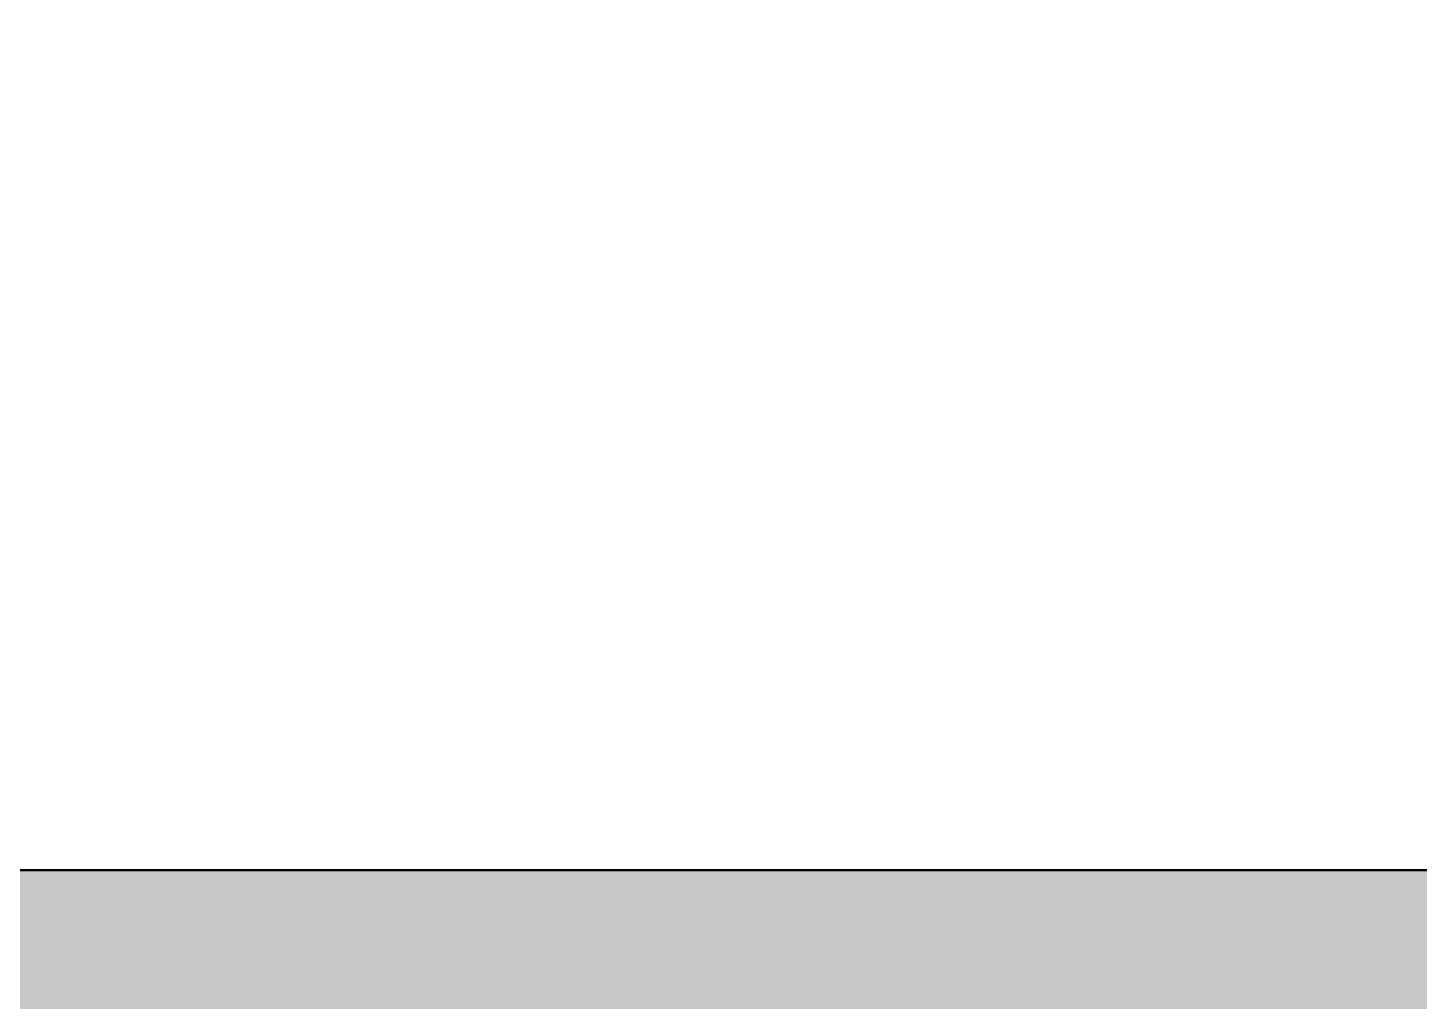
# Model space of a CAD drawing. Header units: millimetres. Extents: x -48147 to 1422273, y -494195 to 18123.
# Drawn here: x 1397402 to 1397794.8, y -486866.5 to -486591.5 of the extents above; entities that cross this region are included whole.
import ezdxf

# ---------------------------------------------------------------- set-up
doc = ezdxf.new("R2010")
doc.units = ezdxf.units.MM
doc.header["$MEASUREMENT"] = 0
doc.layers.add('HATCHING_Pen_No__1', color=7, linetype='Continuous', lineweight=13)
for name, color, linetype, lineweight, true_color in [('HATCHING_Pen_No__145', 7, 'Continuous', 0, 0xa6a6a6), ('New_A-20-M_Floor_Slab_Pen_No__29', 7, 'Continuous', 50, 0x2a2a2a), ('New_A-20-M_Floor_Slab_Pen_No__81', 7, 'Continuous', 20, 0x6a6a6a)]:
    doc.layers.add(name, color=color, linetype=linetype, lineweight=lineweight, true_color=true_color)
doc.layers.add('New_A-20-M_Floor_Slab', color=7, linetype='Continuous')

# ---------------------------------------------------------------- blocks, each defined once
blk = doc.blocks.new('Section Elem_319_2', base_point=(1383917.51, -489195.03))
at = {"layer": 'New_A-20-M_Floor_Slab_Pen_No__81', "linetype": 'Continuous', "lineweight": 0, "true_color": 0x353535}
blk.add_hatch(color=250, dxfattribs=at).paths.add_polyline_path([(1398095.87, -486929.53), (1398095.87, -486829.53), (1397122.71, -486829.53), (1397122.71, -486929.53)])
at = {"layer": 'New_A-20-M_Floor_Slab_Pen_No__29', "linetype": 'Continuous'}
for p, q in [((1397122.71, -486829.53), (1397122.71, -486929.53)), ((1398095.87, -486829.53), (1397122.71, -486829.53)), ((1397226.24, -486929.53), (1397122.71, -486929.53)), ((1398095.87, -486929.53), (1397226.24, -486929.53))]:
    blk.add_line(p, q, dxfattribs=at)

msp = doc.modelspace()

# ---------------------------------------------------------------- hatches: boundary and pattern name
at = {"layer": 'HATCHING_Pen_No__145', "linetype": 'Continuous'}
msp.add_hatch(color=256, dxfattribs=at).paths.add_polyline_path([(1398329.47, -486591.53), (1398529.47, -486591.53), (1398529.47, -486929.53), (1397356.31, -486929.53), (1397356.31, -486829.29), (1398329.47, -486829.28)])

# ---------------------------------------------------------------- linework, layer by layer
at = {"layer": 'HATCHING_Pen_No__1', "linetype": 'Continuous', "flags": 128}
msp.add_lwpolyline([(1398329.47, -486591.53), (1398529.47, -486591.53), (1398529.47, -486929.53), (1397356.31, -486929.53), (1397356.31, -486829.29), (1398329.47, -486829.28)], close=True, dxfattribs=at)

# ---------------------------------------------------------------- block references
at = {"layer": 'New_A-20-M_Floor_Slab'}
msp.add_blockref('Section Elem_319_2', (1383917.51, -489195.03), dxfattribs=at)

doc.saveas('drawing.dxf')
